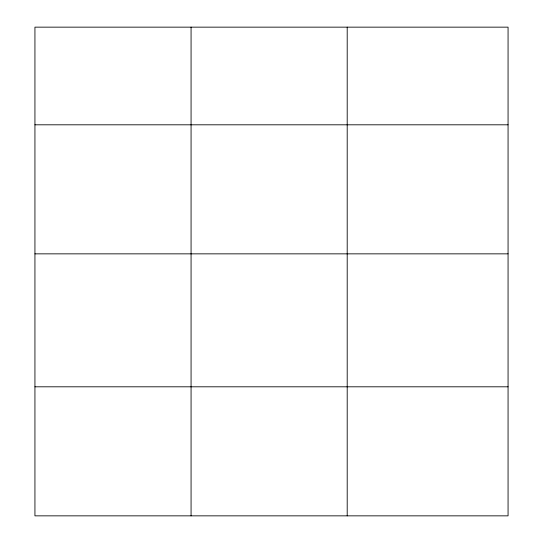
<?xml version="1.0" encoding="UTF-8"?>
<svg xmlns="http://www.w3.org/2000/svg" width="543" height="543" viewBox="0 0 543 543"><rect width="100%" height="100%" fill="white"/><g stroke="black" fill="none" stroke-linecap="round" stroke-linejoin="round"><path stroke-width="0.81" d="M508.065 253.852L508.065 27.15L34.935 27.15L34.935 515.85L508.065 515.85L508.065 253.852L34.935 253.852M34.935 124.809L508.065 124.809M34.935 386.806L508.065 386.806M347.201 27.15L347.201 515.85M191.068 27.15L191.068 515.85"/></g></svg>
